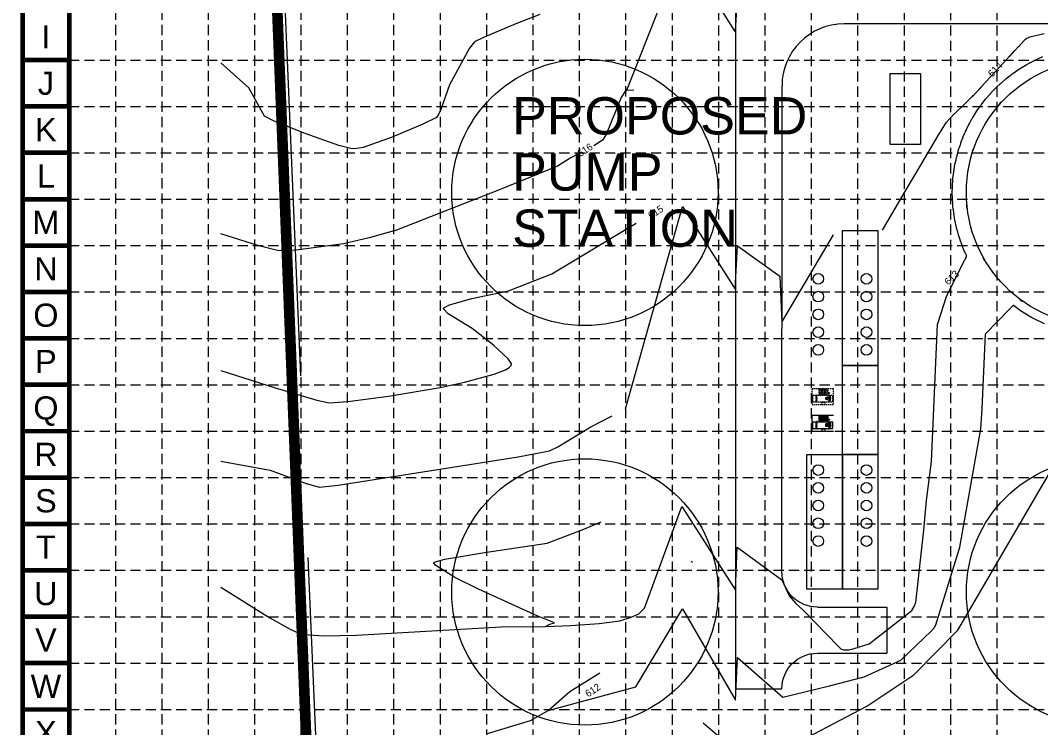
# Model space of a CAD drawing. Header units: feet. Extents: x 2483421 to 2485095, y 6854873 to 6855921.
# Drawn here: x 2483421 to 2483995, y 6855282 to 6855681 of the extents above; entities that cross this region are included whole.
import ezdxf
from ezdxf.enums import TextEntityAlignment as Align

# ---------------------------------------------------------------- set-up
doc = ezdxf.new("R2010")
doc.units = ezdxf.units.FT
doc.header["$MEASUREMENT"] = 0
for name, pattern in [('DGN Style 3', [358.380981, 255.986415, -102.394566]), ('HIDDEN', [0.375, 0.25, -0.125]), ('HIDDEN2', [0.1875, 0.125, -0.0625])]:
    doc.linetypes.add(name, pattern=pattern)
for name, color, linetype in [('BASE', 7, 'Continuous'), ('GRID', 254, 'HIDDEN'), ('LIMITS OF DISTURBANCE', 1, 'HIDDEN')]:
    doc.layers.add(name, color=color, linetype=linetype)
for name, color, linetype, lineweight in [('BASESHEL', 7, 'Continuous', 0), ('C-ROAD-NW', 2, 'Continuous', 0), ('C-STR-NW', 7, 'Continuous', 0), ('CTEXT', 1, 'Continuous', 0), ('CTR', 62, 'Continuous', 0), ('CTRINDEX', 7, 'Continuous', 0), ('Future', 30, 'Continuous', 0), ('Level 31', 7, 'Continuous', 0), ('Level 47', 7, 'Continuous', 0), ('P-Cont-1', 21, 'Continuous', 13)]:
    doc.layers.add(name, color=color, linetype=linetype, lineweight=lineweight)
doc.styles.get("Standard").update_dxf_attribs({"font": 'ARIAL.TTF'})

msp = doc.modelspace()

# ---------------------------------------------------------------- linework, layer by layer
at = {"layer": 'BASE', "const_width": 2.61}
for points in [[(2483421.94, 6854874.54), (2485093.94, 6854874.54), (2485093.94, 6855919.54), (2483421.94, 6855919.54)], [(2483448.01, 6854900.66), (2485067.89, 6854900.61), (2485067.85, 6855893.43), (2483448.34, 6855893.46)]]:
    msp.add_lwpolyline(points, close=True, dxfattribs=at)
for points in [[(2483448.06, 6855658.29), (2483421.94, 6855658.29)], [(2483448.06, 6855632.17), (2483448.06, 6855658.29)], [(2483448.06, 6855632.17), (2483421.94, 6855632.17)], [(2483448.06, 6855606.04), (2483421.94, 6855606.04)], [(2483448.06, 6855579.92), (2483421.94, 6855579.92)], [(2483448.06, 6855553.79), (2483421.94, 6855553.79)], [(2483448.06, 6855527.67), (2483421.94, 6855527.67)], [(2483448.06, 6855501.54), (2483421.94, 6855501.54)], [(2483448.06, 6855475.42), (2483421.94, 6855475.42)], [(2483448.06, 6855449.29), (2483421.94, 6855449.29)], [(2483448.06, 6855423.17), (2483421.94, 6855423.17)], [(2483448.06, 6855397.04), (2483421.94, 6855397.04)], [(2483448.06, 6855370.92), (2483421.94, 6855370.92)], [(2483448.06, 6855344.79), (2483421.94, 6855344.79)], [(2483448.06, 6855318.67), (2483421.94, 6855318.67)], [(2483448.06, 6855292.54), (2483421.94, 6855292.54)]]:
    msp.add_lwpolyline(points, dxfattribs=at)
at = {"layer": 'BASESHEL', "color": 7, "linetype": 'HIDDEN2', "lineweight": 0}
for p, q in [((2483866.57, 6855464.23), (2483866.58, 6855473.23)), ((2483866.58, 6855473.23), (2483878.58, 6855473.22)), ((2483870.35, 6855473.02), (2483870.35, 6855470.22)), ((2483870.35, 6855473.02), (2483870.91, 6855473.02)), ((2483870.91, 6855473.1), (2483871.33, 6855473.1)), ((2483870.91, 6855473.1), (2483870.91, 6855469.6)), ((2483871.33, 6855473.1), (2483871.33, 6855469.6)), ((2483871.33, 6855473.02), (2483871.89, 6855473.01)), ((2483871.89, 6855473.01), (2483871.89, 6855470.21)), ((2483872.06, 6855473.01), (2483872.05, 6855470.21)), ((2483872.06, 6855473.01), (2483872.62, 6855473.01)), ((2483872.62, 6855473.1), (2483873.04, 6855473.1)), ((2483872.62, 6855473.1), (2483872.62, 6855469.6)), ((2483873.04, 6855473.1), (2483873.03, 6855469.6)), ((2483873.04, 6855473.01), (2483873.6, 6855473.01)), ((2483873.6, 6855473.01), (2483873.6, 6855470.21)), ((2483873.76, 6855473.01), (2483873.76, 6855470.21)), ((2483874.33, 6855473.01), (2483873.76, 6855473.01)), ((2483874.74, 6855473.1), (2483874.33, 6855473.1)), ((2483874.33, 6855473.1), (2483874.33, 6855469.6)), ((2483874.74, 6855473.1), (2483874.74, 6855469.6)), ((2483875.31, 6855473.01), (2483874.74, 6855473.01)), ((2483875.31, 6855473.01), (2483875.3, 6855470.21)), ((2483878.57, 6855464.22), (2483878.58, 6855473.22)), ((2483866.91, 6855469.6), (2483868.77, 6855469.6)), ((2483866.91, 6855465.74), (2483866.91, 6855469.6)), ((2483866.91, 6855465.74), (2483868.77, 6855465.74)), ((2483868.77, 6855465.74), (2483868.77, 6855469.6)), ((2483868.77, 6855469.46), (2483869.02, 6855469.46)), ((2483868.77, 6855465.88), (2483869.02, 6855465.88)), ((2483869.02, 6855465.74), (2483869.02, 6855469.6)), ((2483869.02, 6855469.6), (2483876.13, 6855469.6)), ((2483869.02, 6855468.69), (2483869.25, 6855468.68)), ((2483869.02, 6855468.46), (2483869.25, 6855468.48)), ((2483869.02, 6855467.78), (2483869.25, 6855467.77)), ((2483869.02, 6855467.56), (2483869.25, 6855467.57)), ((2483869.02, 6855466.88), (2483869.25, 6855466.86)), ((2483869.02, 6855466.65), (2483869.25, 6855466.66)), ((2483869.02, 6855465.74), (2483876.13, 6855465.74)), ((2483869.32, 6855468.54), (2483869.32, 6855468.61)), ((2483869.32, 6855468.59), (2483869.39, 6855468.59)), ((2483869.32, 6855468.57), (2483869.39, 6855468.57)), ((2483869.32, 6855467.63), (2483869.32, 6855467.71)), ((2483869.32, 6855467.68), (2483869.39, 6855467.68)), ((2483869.32, 6855467.66), (2483869.39, 6855467.66)), ((2483869.32, 6855466.8), (2483869.32, 6855466.73)), ((2483869.32, 6855466.77), (2483869.39, 6855466.77)), ((2483869.32, 6855466.75), (2483869.39, 6855466.75)), ((2483869.39, 6855468.57), (2483869.39, 6855468.59)), ((2483869.39, 6855467.66), (2483869.39, 6855467.68)), ((2483869.39, 6855466.77), (2483869.39, 6855466.75)), ((2483870.35, 6855470.22), (2483870.91, 6855470.22)), ((2483871.33, 6855470.22), (2483871.89, 6855470.21)), ((2483871.86, 6855465.57), (2483873.79, 6855465.57)), ((2483872.01, 6855465.57), (2483872.01, 6855464.35)), ((2483872.05, 6855470.21), (2483872.62, 6855470.21)), ((2483872.3, 6855465.74), (2483872.3, 6855465.57)), ((2483873.03, 6855470.21), (2483873.6, 6855470.21)), ((2483873.35, 6855465.74), (2483873.35, 6855465.57)), ((2483873.64, 6855465.57), (2483873.64, 6855464.35)), ((2483874.33, 6855470.21), (2483873.76, 6855470.21)), ((2483875.61, 6855468.46), (2483874.31, 6855468.46)), ((2483874.31, 6855466.88), (2483874.31, 6855468.46)), ((2483875.61, 6855466.87), (2483874.31, 6855466.88)), ((2483875.3, 6855470.21), (2483874.74, 6855470.21)), ((2483875.61, 6855466.87), (2483875.61, 6855468.46)), ((2483876.13, 6855465.74), (2483876.13, 6855469.6)), ((2483876.38, 6855469.46), (2483876.13, 6855469.46)), ((2483876.13, 6855468.93), (2483876.22, 6855468.93)), ((2483876.13, 6855468.4), (2483876.13, 6855468.93)), ((2483876.13, 6855468.33), (2483876.22, 6855468.33)), ((2483876.13, 6855467.76), (2483876.13, 6855468.29)), ((2483876.13, 6855468.29), (2483876.22, 6855468.29)), ((2483876.13, 6855467.76), (2483876.13, 6855468.29)), ((2483876.13, 6855467.69), (2483876.22, 6855467.69)), ((2483876.13, 6855467.12), (2483876.13, 6855467.65)), ((2483876.13, 6855467.65), (2483876.22, 6855467.65)), ((2483876.13, 6855467.12), (2483876.13, 6855467.65)), ((2483876.13, 6855467.05), (2483876.22, 6855467.05)), ((2483876.13, 6855466.47), (2483876.13, 6855467)), ((2483876.13, 6855467), (2483876.22, 6855467)), ((2483876.13, 6855466.47), (2483876.13, 6855467)), ((2483876.13, 6855466.4), (2483876.22, 6855466.4)), ((2483876.38, 6855465.88), (2483876.13, 6855465.88)), ((2483876.22, 6855468.33), (2483876.22, 6855468.93)), ((2483876.22, 6855468.86), (2483876.38, 6855468.86)), ((2483876.22, 6855468.4), (2483876.38, 6855468.4)), ((2483876.22, 6855467.69), (2483876.22, 6855468.29)), ((2483876.22, 6855468.22), (2483876.38, 6855468.22)), ((2483876.22, 6855467.76), (2483876.38, 6855467.76)), ((2483876.22, 6855467.05), (2483876.22, 6855467.65)), ((2483876.22, 6855467.58), (2483876.38, 6855467.58)), ((2483876.22, 6855467.12), (2483876.38, 6855467.12)), ((2483876.22, 6855466.4), (2483876.22, 6855467)), ((2483876.22, 6855466.93), (2483876.38, 6855466.93)), ((2483876.22, 6855466.47), (2483876.38, 6855466.47)), ((2483876.38, 6855465.74), (2483876.38, 6855469.6)), ((2483876.38, 6855469.6), (2483878.24, 6855469.6)), ((2483876.38, 6855468.75), (2483876.57, 6855468.74)), ((2483876.38, 6855468.52), (2483876.57, 6855468.53)), ((2483876.38, 6855468.1), (2483876.57, 6855468.09)), ((2483876.38, 6855467.87), (2483876.57, 6855467.88)), ((2483876.38, 6855467.46), (2483876.57, 6855467.45)), ((2483876.38, 6855467.23), (2483876.57, 6855467.24)), ((2483876.38, 6855466.82), (2483876.57, 6855466.81)), ((2483876.38, 6855466.59), (2483876.57, 6855466.6)), ((2483876.38, 6855465.74), (2483878.24, 6855465.74)), ((2483876.66, 6855468.71), (2483876.72, 6855468.69)), ((2483876.66, 6855468.55), (2483876.72, 6855468.57)), ((2483876.66, 6855468.07), (2483876.72, 6855468.05)), ((2483876.66, 6855467.91), (2483876.72, 6855467.93)), ((2483876.66, 6855467.43), (2483876.72, 6855467.4)), ((2483876.66, 6855467.26), (2483876.72, 6855467.29)), ((2483876.66, 6855466.79), (2483876.72, 6855466.76)), ((2483876.66, 6855466.62), (2483876.72, 6855466.65)), ((2483877.31, 6855468.67), (2483876.82, 6855468.67)), ((2483876.82, 6855468.6), (2483877.31, 6855468.6)), ((2483877.31, 6855468.02), (2483876.82, 6855468.02)), ((2483876.82, 6855467.95), (2483877.31, 6855467.95)), ((2483876.82, 6855467.38), (2483877.31, 6855467.38)), ((2483877.31, 6855467.31), (2483876.82, 6855467.31)), ((2483876.82, 6855466.74), (2483877.31, 6855466.74)), ((2483877.31, 6855466.67), (2483876.82, 6855466.67)), ((2483878.24, 6855465.74), (2483878.24, 6855469.6)), ((2483866.57, 6855464.23), (2483878.57, 6855464.22)), ((2483872.01, 6855464.35), (2483873.64, 6855464.35))]:
    msp.add_line(p, q, dxfattribs=at)
at = {"layer": 'BASESHEL', "color": 7, "lineweight": 0, "ltscale": 0.328084}
for p, q in [((2483866.57, 6855458.23), (2483878.57, 6855458.22)), ((2483866.57, 6855449.23), (2483866.57, 6855458.23)), ((2483866.9, 6855454.6), (2483868.76, 6855454.6)), ((2483866.9, 6855450.74), (2483866.9, 6855454.6)), ((2483868.76, 6855450.74), (2483868.76, 6855454.6)), ((2483868.76, 6855454.46), (2483869.01, 6855454.46)), ((2483869.01, 6855450.74), (2483869.01, 6855454.6)), ((2483869.01, 6855454.6), (2483876.13, 6855454.6)), ((2483869.01, 6855453.69), (2483869.25, 6855453.68)), ((2483870.34, 6855458.02), (2483870.34, 6855455.22)), ((2483870.34, 6855458.02), (2483870.9, 6855458.02)), ((2483870.34, 6855455.22), (2483870.9, 6855455.22)), ((2483870.9, 6855458.1), (2483871.32, 6855458.1)), ((2483870.9, 6855458.1), (2483870.9, 6855454.6)), ((2483871.32, 6855458.1), (2483871.32, 6855454.6)), ((2483871.32, 6855458.02), (2483871.88, 6855458.01)), ((2483871.32, 6855455.22), (2483871.88, 6855455.21)), ((2483871.88, 6855458.01), (2483871.88, 6855455.21)), ((2483872.05, 6855458.01), (2483872.05, 6855455.21)), ((2483872.05, 6855458.01), (2483872.61, 6855458.01)), ((2483872.05, 6855455.21), (2483872.61, 6855455.21)), ((2483872.61, 6855458.1), (2483873.03, 6855458.1)), ((2483872.61, 6855458.1), (2483872.61, 6855454.6)), ((2483873.03, 6855458.1), (2483873.03, 6855454.6)), ((2483873.03, 6855458.01), (2483873.59, 6855458.01)), ((2483873.03, 6855455.21), (2483873.59, 6855455.21)), ((2483873.59, 6855458.01), (2483873.59, 6855455.21)), ((2483873.76, 6855458.01), (2483873.76, 6855455.21)), ((2483874.32, 6855458.01), (2483873.76, 6855458.01)), ((2483874.32, 6855455.21), (2483873.76, 6855455.21)), ((2483874.74, 6855458.1), (2483874.32, 6855458.1)), ((2483874.32, 6855458.1), (2483874.32, 6855454.6)), ((2483874.74, 6855458.1), (2483874.74, 6855454.6)), ((2483875.3, 6855458.01), (2483874.74, 6855458.01)), ((2483875.3, 6855455.21), (2483874.74, 6855455.21)), ((2483875.3, 6855458.01), (2483875.3, 6855455.21)), ((2483876.13, 6855450.74), (2483876.13, 6855454.6)), ((2483876.38, 6855454.46), (2483876.13, 6855454.46)), ((2483876.13, 6855453.93), (2483876.21, 6855453.93)), ((2483876.13, 6855453.4), (2483876.13, 6855453.93)), ((2483876.21, 6855453.33), (2483876.21, 6855453.93)), ((2483876.21, 6855453.86), (2483876.38, 6855453.86)), ((2483876.38, 6855450.74), (2483876.38, 6855454.6)), ((2483876.38, 6855454.6), (2483878.24, 6855454.6)), ((2483876.38, 6855453.75), (2483876.57, 6855453.74)), ((2483876.66, 6855453.71), (2483876.72, 6855453.69)), ((2483877.31, 6855453.67), (2483876.82, 6855453.67)), ((2483878.24, 6855450.74), (2483878.24, 6855454.6)), ((2483866.58, 6855449.23), (2483878.57, 6855449.22)), ((2483866.9, 6855450.74), (2483868.76, 6855450.74)), ((2483868.76, 6855450.88), (2483869.01, 6855450.88)), ((2483869.01, 6855453.46), (2483869.25, 6855453.48)), ((2483869.01, 6855452.78), (2483869.25, 6855452.77)), ((2483869.01, 6855452.56), (2483869.25, 6855452.57)), ((2483869.01, 6855451.88), (2483869.25, 6855451.86)), ((2483869.01, 6855451.65), (2483869.25, 6855451.66)), ((2483869.01, 6855450.74), (2483876.13, 6855450.74)), ((2483869.31, 6855453.54), (2483869.31, 6855453.61)), ((2483869.31, 6855453.59), (2483869.39, 6855453.59)), ((2483869.31, 6855453.57), (2483869.39, 6855453.57)), ((2483869.31, 6855452.63), (2483869.31, 6855452.71)), ((2483869.31, 6855452.68), (2483869.39, 6855452.68)), ((2483869.31, 6855452.66), (2483869.39, 6855452.66)), ((2483869.31, 6855451.8), (2483869.31, 6855451.73)), ((2483869.31, 6855451.77), (2483869.39, 6855451.77)), ((2483869.31, 6855451.75), (2483869.39, 6855451.75)), ((2483869.39, 6855453.57), (2483869.39, 6855453.59)), ((2483869.39, 6855452.66), (2483869.39, 6855452.68)), ((2483869.39, 6855451.77), (2483869.39, 6855451.75)), ((2483871.85, 6855450.57), (2483873.78, 6855450.57)), ((2483872.01, 6855450.57), (2483872.01, 6855449.35)), ((2483872.01, 6855449.35), (2483873.63, 6855449.35)), ((2483872.29, 6855450.74), (2483872.29, 6855450.57)), ((2483873.34, 6855450.74), (2483873.34, 6855450.57)), ((2483873.63, 6855450.57), (2483873.63, 6855449.35)), ((2483875.61, 6855453.46), (2483874.31, 6855453.46)), ((2483874.31, 6855451.88), (2483874.31, 6855453.46)), ((2483875.61, 6855451.87), (2483874.31, 6855451.88)), ((2483875.61, 6855451.87), (2483875.61, 6855453.46)), ((2483876.13, 6855453.33), (2483876.21, 6855453.33)), ((2483876.13, 6855452.76), (2483876.13, 6855453.29)), ((2483876.13, 6855453.29), (2483876.21, 6855453.29)), ((2483876.13, 6855452.76), (2483876.13, 6855453.29)), ((2483876.13, 6855452.69), (2483876.21, 6855452.69)), ((2483876.13, 6855452.12), (2483876.13, 6855452.65)), ((2483876.13, 6855452.65), (2483876.21, 6855452.65)), ((2483876.13, 6855452.12), (2483876.13, 6855452.65)), ((2483876.13, 6855452.05), (2483876.21, 6855452.05)), ((2483876.13, 6855451.47), (2483876.13, 6855452)), ((2483876.13, 6855452), (2483876.21, 6855452)), ((2483876.13, 6855451.47), (2483876.13, 6855452)), ((2483876.13, 6855451.4), (2483876.21, 6855451.4)), ((2483876.38, 6855450.88), (2483876.13, 6855450.88)), ((2483876.21, 6855453.4), (2483876.38, 6855453.4)), ((2483876.21, 6855452.69), (2483876.21, 6855453.29)), ((2483876.21, 6855453.22), (2483876.38, 6855453.22)), ((2483876.21, 6855452.76), (2483876.38, 6855452.76)), ((2483876.21, 6855452.05), (2483876.21, 6855452.65)), ((2483876.21, 6855452.58), (2483876.38, 6855452.58)), ((2483876.21, 6855452.12), (2483876.38, 6855452.12)), ((2483876.21, 6855451.4), (2483876.21, 6855452)), ((2483876.21, 6855451.93), (2483876.38, 6855451.93)), ((2483876.21, 6855451.47), (2483876.38, 6855451.47)), ((2483876.38, 6855453.52), (2483876.57, 6855453.53)), ((2483876.38, 6855453.1), (2483876.57, 6855453.09)), ((2483876.38, 6855452.87), (2483876.57, 6855452.88)), ((2483876.38, 6855452.46), (2483876.57, 6855452.45)), ((2483876.38, 6855452.23), (2483876.57, 6855452.24)), ((2483876.38, 6855451.82), (2483876.57, 6855451.81)), ((2483876.38, 6855451.59), (2483876.57, 6855451.6)), ((2483876.38, 6855450.74), (2483878.24, 6855450.74)), ((2483876.66, 6855453.55), (2483876.72, 6855453.57)), ((2483876.66, 6855453.07), (2483876.72, 6855453.05)), ((2483876.66, 6855452.91), (2483876.72, 6855452.93)), ((2483876.66, 6855452.43), (2483876.72, 6855452.4)), ((2483876.66, 6855452.26), (2483876.72, 6855452.29)), ((2483876.66, 6855451.79), (2483876.72, 6855451.76)), ((2483876.66, 6855451.62), (2483876.72, 6855451.65)), ((2483876.82, 6855453.6), (2483877.31, 6855453.6)), ((2483877.31, 6855453.02), (2483876.82, 6855453.02)), ((2483876.82, 6855452.95), (2483877.31, 6855452.95)), ((2483876.82, 6855452.38), (2483877.31, 6855452.38)), ((2483877.31, 6855452.31), (2483876.82, 6855452.31)), ((2483876.82, 6855451.74), (2483877.31, 6855451.74)), ((2483877.31, 6855451.67), (2483876.82, 6855451.67))]:
    msp.add_line(p, q, dxfattribs=at)
at = {"layer": 'BASESHEL', "color": 7, "lineweight": 0, "ltscale": 0.328084, "flags": 128}
for points in [[(2483910.58, 6855650.75), (2483927.58, 6855650.75), (2483927.58, 6855610.75), (2483910.58, 6855610.75)], [(2483869.25, 6855454.6), (2483869.39, 6855454.6), (2483869.39, 6855454.95), (2483869.25, 6855454.95)], [(2483875.89, 6855454.6), (2483875.75, 6855454.6), (2483875.75, 6855454.95), (2483875.89, 6855454.95)], [(2483869.25, 6855450.74), (2483869.39, 6855450.74), (2483869.39, 6855450.39), (2483869.25, 6855450.39)], [(2483875.89, 6855450.74), (2483875.75, 6855450.74), (2483875.75, 6855450.38), (2483875.89, 6855450.38)]]:
    msp.add_lwpolyline(points, close=True, dxfattribs=at)
at = {"layer": 'BASESHEL', "color": 7, "linetype": 'HIDDEN2', "lineweight": 0, "flags": 128}
for points in [[(2483869.26, 6855469.6), (2483869.4, 6855469.6), (2483869.4, 6855469.95), (2483869.26, 6855469.95)], [(2483869.26, 6855465.74), (2483869.4, 6855465.74), (2483869.4, 6855465.39), (2483869.26, 6855465.39)], [(2483875.89, 6855469.6), (2483875.75, 6855469.6), (2483875.75, 6855469.95), (2483875.89, 6855469.95)], [(2483875.89, 6855465.74), (2483875.75, 6855465.74), (2483875.75, 6855465.38), (2483875.89, 6855465.38)]]:
    msp.add_lwpolyline(points, close=True, dxfattribs=at)
at = {"layer": 'BASESHEL', "color": 7, "linetype": 'HIDDEN2', "lineweight": 0}
for centre, radius in [((2483876.14, 6855470.76), 0.225), ((2483874.96, 6855467.67), 0.561), ((2483874.96, 6855467.67), 0.459)]:
    msp.add_circle(centre, radius, dxfattribs=at)
at = {"layer": 'BASESHEL', "color": 7, "lineweight": 0, "ltscale": 0.328084}
for centre, radius in [((2483876.13, 6855455.76), 0.225), ((2483874.96, 6855452.67), 0.561), ((2483874.96, 6855452.67), 0.459)]:
    msp.add_circle(centre, radius, dxfattribs=at)
at = {"layer": 'BASESHEL', "color": 7, "linetype": 'HIDDEN2', "lineweight": 0}
for centre, radius, start, end in [((2483869.25, 6855468.61), 0.0667, 359.97847, 86.97847), ((2483869.25, 6855468.54), 0.0667, 272.97847, 359.97847), ((2483869.25, 6855467.71), 0.0667, 359.97847, 86.97847), ((2483869.25, 6855467.63), 0.0667, 272.97847, 359.97847), ((2483869.25, 6855466.8), 0.0667, 359.97847, 86.97847), ((2483869.25, 6855466.73), 0.0667, 272.97847, 359.97847), ((2483876.56, 6855468.49), 0.25, 65.93819, 86.97847), ((2483876.56, 6855468.78), 0.25, 272.97847, 294.01875), ((2483876.56, 6855467.84), 0.25, 65.93819, 86.97847), ((2483876.56, 6855468.13), 0.25, 272.97847, 294.01875), ((2483876.56, 6855467.2), 0.25, 65.93819, 86.97847), ((2483876.56, 6855467.49), 0.25, 272.97847, 294.01875), ((2483876.56, 6855466.56), 0.25, 65.93819, 86.97847), ((2483876.56, 6855466.85), 0.25, 272.97847, 294.01875), ((2483876.82, 6855468.92), 0.25, 245.93819, 269.97847), ((2483876.82, 6855468.35), 0.25, 89.97847, 114.01875), ((2483876.82, 6855468.27), 0.25, 245.93819, 269.97847), ((2483876.82, 6855467.7), 0.25, 89.97847, 114.01875), ((2483876.82, 6855467.63), 0.25, 245.93819, 269.97847), ((2483876.82, 6855467.06), 0.25, 89.97847, 114.01875), ((2483876.82, 6855466.99), 0.25, 245.93819, 269.97847), ((2483876.82, 6855466.42), 0.25, 89.97847, 114.01875), ((2483877.31, 6855468.63), 0.0351, 269.97847, 89.97847), ((2483877.31, 6855467.99), 0.0351, 269.97847, 89.97847), ((2483877.31, 6855467.35), 0.0351, 269.97847, 89.97847), ((2483877.31, 6855466.7), 0.0351, 269.97847, 89.97847)]:
    msp.add_arc(centre, radius, start, end, dxfattribs=at)
at = {"layer": 'BASESHEL', "color": 7, "lineweight": 0, "ltscale": 0.328084}
for centre, radius, start, end in [((2483869.25, 6855453.61), 0.0667, 359.97847, 86.97847), ((2483876.56, 6855453.49), 0.25, 65.93819, 86.97847), ((2483876.82, 6855453.92), 0.25, 245.93819, 269.97847), ((2483877.31, 6855453.63), 0.0351, 269.97847, 89.97847), ((2483869.25, 6855453.54), 0.0667, 272.97847, 359.97847), ((2483869.24, 6855452.71), 0.0667, 359.97847, 86.97847), ((2483869.24, 6855452.63), 0.0667, 272.97847, 359.97847), ((2483869.24, 6855451.8), 0.0667, 359.97847, 86.97847), ((2483869.24, 6855451.73), 0.0667, 272.97847, 359.97847), ((2483876.56, 6855453.78), 0.25, 272.97847, 294.01875), ((2483876.56, 6855452.84), 0.25, 65.93819, 86.97847), ((2483876.56, 6855453.13), 0.25, 272.97847, 294.01875), ((2483876.56, 6855452.2), 0.25, 65.93819, 86.97847), ((2483876.56, 6855452.49), 0.25, 272.97847, 294.01875), ((2483876.56, 6855451.56), 0.25, 65.93819, 86.97847), ((2483876.56, 6855451.85), 0.25, 272.97847, 294.01875), ((2483876.82, 6855453.35), 0.25, 89.97847, 114.01875), ((2483876.82, 6855453.27), 0.25, 245.93819, 269.97847), ((2483876.82, 6855452.7), 0.25, 89.97847, 114.01875), ((2483876.82, 6855452.63), 0.25, 245.93819, 269.97847), ((2483876.82, 6855452.06), 0.25, 89.97847, 114.01875), ((2483876.82, 6855451.99), 0.25, 245.93819, 269.97847), ((2483876.82, 6855451.42), 0.25, 89.97847, 114.01875), ((2483877.31, 6855452.99), 0.0351, 269.97847, 89.97847), ((2483877.31, 6855452.35), 0.0351, 269.97847, 89.97847), ((2483877.31, 6855451.7), 0.0351, 269.97847, 89.97847)]:
    msp.add_arc(centre, radius, start, end, dxfattribs=at)
at = {"layer": 'C-ROAD-NW', "color": 7, "lineweight": 0, "ltscale": 0.328084}
for p, q in [((2483823.51, 6855304.22), (2483823.6, 6855754.09)), ((2484121.93, 6855678.84), (2483884.56, 6855678.69)), ((2483849.53, 6855370.22), (2483849.58, 6855643.69)), ((2483869.53, 6855350.22), (2483908.57, 6855350.22)), ((2483908.57, 6855350.22), (2483908.57, 6855324.22)), ((2483869.51, 6855324.22), (2483908.57, 6855324.22)), ((2483823.51, 6855304.22), (2483849.51, 6855304.22)), ((2483849.51, 6855304.21), (2483849.51, 6855304.22))]:
    msp.add_line(p, q, dxfattribs=at)
msp.add_arc((2483884.58, 6855643.69), 35, 90.03645, 179.98818, dxfattribs=at)
at = {"layer": 'C-ROAD-NW', "color": 7, "lineweight": 0, "ltscale": 0.328084, "extrusion": (0, 0, -1)}
for centre, start, end in [((-2483869.53, 6855370.22), 270, 0.01182), ((-2483869.51, 6855304.22), 0, 90)]:
    msp.add_arc(centre, 20, start, end, dxfattribs=at)
at = {"layer": 'C-STR-NW', "color": 7, "lineweight": 0, "ltscale": 0.328084, "flags": 128}
for points in [[(2483883.57, 6855486.22), (2483883.57, 6855562.22), (2483903.57, 6855562.22), (2483903.57, 6855486.22)], [(2483883.57, 6855486.22), (2483903.57, 6855486.22), (2483903.57, 6855436.22), (2483883.57, 6855436.22)], [(2483883.57, 6855360.22), (2483883.57, 6855436.22), (2483903.57, 6855436.22), (2483903.57, 6855360.22)]]:
    msp.add_lwpolyline(points, close=True, dxfattribs=at)
at = {"layer": 'C-STR-NW', "color": 7, "lineweight": 0, "ltscale": 0.328084}
for centre, radius in [((2484028.4, 6855583.72), 75), ((2483897.15, 6855535.05), 3), ((2483897.15, 6855525.05), 3), ((2483897.15, 6855515.05), 3), ((2483897.15, 6855505.05), 3), ((2483897.15, 6855495.05), 3), ((2483897.15, 6855427.39), 3), ((2483897.15, 6855417.39), 3), ((2483897.15, 6855407.39), 3), ((2483897.15, 6855397.39), 3), ((2483897.15, 6855387.39), 3)]:
    msp.add_circle(centre, radius, dxfattribs=at)
at = {"layer": 'C-STR-NW', "color": 7, "lineweight": 0, "ltscale": 0.328084, "extrusion": (0, 0, -1)}
for points in [[(-2483971.52, 6855633.59), (-2483972, 6855633.16), (-2483972.86, 6855635.07), (-2483973.34, 6855634.64)], [(-2483963.4, 6855545.04), (-2483963.95, 6855545.36), (-2483962.4, 6855546.77), (-2483962.95, 6855547.09)], [(-2483984.75, 6855521.94), (-2483985.13, 6855522.46), (-2483983.13, 6855523.12), (-2483983.51, 6855523.64)]]:
    msp.add_solid(points, dxfattribs=at)
at = {"layer": 'C-STR-NW', "color": 7, "lineweight": 0, "ltscale": 0.328084}
for points in [[(2483956.16, 6855606.14), (2483956.77, 6855605.94), (2483956.77, 6855608.04), (2483957.38, 6855607.84)], [(2483953.28, 6855574.82), (2483953.92, 6855574.89), (2483953.07, 6855576.81), (2483953.71, 6855576.87)]]:
    msp.add_solid(points, dxfattribs=at)
at = {"layer": 'CTR', "color": 35, "lineweight": 0, "ltscale": 0.328084}
for p, q in [((2483713.15, 6855683.95), (2483699.59, 6855678.62)), ((2483699.59, 6855678.62), (2483681.38, 6855671.05)), ((2483676.45, 6855668.48), (2483673.58, 6855664.88)), ((2483681.38, 6855671.05), (2483676.45, 6855668.48)), ((2483673.58, 6855664.88), (2483662.36, 6855644.27)), ((2483549.22, 6855642.71), (2483533.51, 6855656.68)), ((2483662.36, 6855644.27), (2483657.42, 6855630.49)), ((2483558.18, 6855626.72), (2483549.22, 6855642.71)), ((2483761, 6855640.47), (2483758.96, 6855637.25)), ((2483761.9, 6855641.15), (2483761, 6855640.47)), ((2483766.11, 6855641.37), (2483761.9, 6855641.15)), ((2483758.96, 6855637.25), (2483750.58, 6855616.38)), ((2483563.52, 6855623.92), (2483558.18, 6855626.72)), ((2483656.08, 6855627.56), (2483654.91, 6855625.99)), ((2483657.42, 6855630.49), (2483656.08, 6855627.56)), ((2483580.95, 6855616.85), (2483563.52, 6855623.92)), ((2483647.3, 6855622.08), (2483630.01, 6855614.8)), ((2483654.91, 6855625.99), (2483647.3, 6855622.08)), ((2483599.98, 6855610.21), (2483580.95, 6855616.85)), ((2483630.01, 6855614.8), (2483613.64, 6855609.11)), ((2483750.58, 6855616.38), (2483748.53, 6855613.12)), ((2483606.76, 6855608.45), (2483599.98, 6855610.21)), ((2483613.64, 6855609.11), (2483608.89, 6855608.2)), ((2483748.53, 6855613.12), (2483743.57, 6855610.06)), ((2483608.89, 6855608.2), (2483606.76, 6855608.45)), ((2483730.58, 6855603.14), (2483723.09, 6855598.55)), ((2483734.16, 6855605.03), (2483730.58, 6855603.14)), ((2483723.09, 6855598.55), (2483690.76, 6855585.39)), ((2483690.76, 6855585.39), (2483632.52, 6855562.41)), ((2483554.83, 6855553.72), (2483533.51, 6855560.45)), ((2483616.98, 6855558.08), (2483602.62, 6855554.72)), ((2483632.52, 6855562.41), (2483616.98, 6855558.08)), ((2483566.19, 6855550.76), (2483554.83, 6855553.72)), ((2483602.62, 6855554.72), (2483575.98, 6855551.17)), ((2483575.98, 6855551.17), (2483566.19, 6855550.76)), ((2483741.92, 6855451.65), (2483753.97, 6855457.97)), ((2483723.31, 6855440.38), (2483741.92, 6855451.65)), ((2483700.9, 6855434.82), (2483718.7, 6855438.15)), ((2483718.7, 6855438.15), (2483723.31, 6855440.38)), ((2483533.51, 6855432.37), (2483561.25, 6855427.25)), ((2483599.51, 6855418.89), (2483700.9, 6855434.82)), ((2483561.25, 6855427.25), (2483581.49, 6855419.87)), ((2483581.49, 6855419.87), (2483589.04, 6855417.83)), ((2483589.04, 6855417.83), (2483599.51, 6855418.89)), ((2483737.96, 6855394.07), (2483747.7, 6855398.24)), ((2483717.35, 6855386.22), (2483737.96, 6855394.07)), ((2483682.05, 6855381.01), (2483717.35, 6855386.22)), ((2483659.72, 6855377.26), (2483682.05, 6855381.01)), ((2483653.38, 6855375.08), (2483653.62, 6855375.49)), ((2483654.64, 6855373.6), (2483653.38, 6855375.08)), ((2483653.62, 6855375.49), (2483659.72, 6855377.26)), ((2483665.4, 6855366.9), (2483654.64, 6855373.6)), ((2483799.19, 6855375.38), (2483798.42, 6855376.05)), ((2483678.69, 6855360.24), (2483665.4, 6855366.9)), ((2483533.51, 6855361.42), (2483561.07, 6855344.23)), ((2483712.02, 6855345.07), (2483678.69, 6855360.24)), ((2483721.36, 6855341.34), (2483712.02, 6855345.07)), ((2483561.07, 6855344.23), (2483572.62, 6855337.85)), ((2483609.95, 6855334.34), (2483691.32, 6855339.02)), ((2483691.32, 6855339.02), (2483716.29, 6855339.25)), ((2483716.29, 6855339.25), (2483718.76, 6855340.6)), ((2483718.76, 6855340.6), (2483721.36, 6855341.34)), ((2483572.62, 6855337.85), (2483577.01, 6855335.81)), ((2483577.01, 6855335.81), (2483580.18, 6855334.76)), ((2483580.18, 6855334.76), (2483591.59, 6855334.02)), ((2483591.59, 6855334.02), (2483609.95, 6855334.34)), ((2483730.1, 6855302.67), (2483746.9, 6855313.18)), ((2483717.88, 6855291.91), (2483730.1, 6855302.67)), ((2483707.96, 6855286.41), (2483717.88, 6855291.91)), ((2483683.7, 6855279.06), (2483707.96, 6855286.41))]:
    msp.add_line(p, q, dxfattribs=at)
at = {"layer": 'CTRINDEX', "color": 35, "lineweight": 0, "ltscale": 0.328084}
for p, q in [((2483720.01, 6855537.93), (2483767.37, 6855566.33)), ((2483695.52, 6855528.27), (2483720.01, 6855537.93)), ((2483662.23, 6855520.46), (2483674.92, 6855523.91)), ((2483674.92, 6855523.91), (2483695.52, 6855528.27)), ((2483658.98, 6855518.16), (2483659.09, 6855518.73)), ((2483661.64, 6855515.44), (2483658.98, 6855518.16)), ((2483659.09, 6855518.73), (2483662.23, 6855520.46)), ((2483675.07, 6855507.07), (2483661.64, 6855515.44)), ((2483687.11, 6855497.69), (2483675.07, 6855507.07)), ((2483695.43, 6855490.03), (2483687.11, 6855497.69)), ((2483697.2, 6855487.19), (2483695.43, 6855490.03)), ((2483533.51, 6855483.45), (2483563.47, 6855473.95)), ((2483687.42, 6855481.44), (2483693.78, 6855483.89)), ((2483693.78, 6855483.89), (2483695.9, 6855485.09)), ((2483695.9, 6855485.09), (2483697.11, 6855486.24)), ((2483697.11, 6855486.24), (2483697.2, 6855487.19)), ((2483656.98, 6855473.89), (2483670.67, 6855476.89)), ((2483670.67, 6855476.89), (2483687.42, 6855481.44)), ((2483563.47, 6855473.95), (2483587.53, 6855466.79)), ((2483627.92, 6855468.99), (2483656.98, 6855473.89)), ((2483587.53, 6855466.79), (2483594.46, 6855465.33)), ((2483594.46, 6855465.33), (2483604.99, 6855465.93)), ((2483604.99, 6855465.93), (2483627.92, 6855468.99))]:
    msp.add_line(p, q, dxfattribs=at)
at = {"layer": 'Future', "color": 7, "lineweight": 0, "ltscale": 0.328084, "flags": 128}
msp.add_lwpolyline([(2483863.57, 6855360.22), (2483863.57, 6855436.22), (2483883.57, 6855436.22), (2483883.57, 6855360.22)], close=True, dxfattribs=at)
at = {"layer": 'Future', "color": 7, "lineweight": 0, "ltscale": 0.328084}
for centre, radius in [((2483738.57, 6855583.72), 75), ((2483869.99, 6855535.05), 3), ((2483869.99, 6855525.05), 3), ((2483869.99, 6855515.05), 3), ((2483869.99, 6855505.05), 3), ((2483869.99, 6855495.05), 3), ((2483738.57, 6855358.72), 75), ((2484028.4, 6855358.72), 75), ((2483869.99, 6855427.39), 3), ((2483869.99, 6855417.39), 3), ((2483869.99, 6855407.39), 3), ((2483869.99, 6855397.39), 3), ((2483869.99, 6855387.39), 3)]:
    msp.add_circle(centre, radius, dxfattribs=at)
at = {"layer": 'GRID', "color": 252, "linetype": 'HIDDEN', "lineweight": 0, "ltscale": 23}
for p, q in [((2483474.1, 6855893.66), (2483474.1, 6854978.93)), ((2483500.23, 6855893.66), (2483500.23, 6854978.93)), ((2483526.35, 6855893.66), (2483526.35, 6854978.93)), ((2483552.48, 6855893.66), (2483552.48, 6854978.93)), ((2483578.6, 6855893.66), (2483578.6, 6854978.93)), ((2483604.73, 6855893.66), (2483604.73, 6854978.93)), ((2483630.85, 6855893.66), (2483630.85, 6854978.93)), ((2483656.98, 6855893.66), (2483656.98, 6854978.93)), ((2483683.1, 6855893.66), (2483683.1, 6854978.93)), ((2483709.23, 6855893.66), (2483709.23, 6854978.93)), ((2483735.35, 6855893.66), (2483735.35, 6854978.93)), ((2483761.48, 6855893.66), (2483761.48, 6854978.93)), ((2483787.69, 6855893.42), (2483787.69, 6854978.93)), ((2483813.81, 6855893.42), (2483813.81, 6854978.93)), ((2483839.94, 6855893.42), (2483839.94, 6854978.93)), ((2483866.06, 6855893.42), (2483866.06, 6854978.93)), ((2483892.19, 6855893.42), (2483892.19, 6854978.93)), ((2483918.31, 6855893.42), (2483918.31, 6854978.93)), ((2483944.44, 6855893.42), (2483944.44, 6854978.93)), ((2483970.56, 6855893.42), (2483970.56, 6854978.93)), ((2483448.06, 6855658.29), (2485067.81, 6855658.29)), ((2483448.06, 6855632.17), (2485067.81, 6855632.17)), ((2483448.06, 6855606.04), (2485067.81, 6855606.04)), ((2483448.06, 6855579.92), (2485067.81, 6855579.92)), ((2483448.06, 6855553.79), (2485067.81, 6855553.79)), ((2483448.06, 6855527.67), (2485067.81, 6855527.67)), ((2483448.06, 6855501.54), (2485067.81, 6855501.54)), ((2483448.06, 6855475.42), (2485067.81, 6855475.42)), ((2483448.06, 6855449.29), (2485067.81, 6855449.29)), ((2483448.06, 6855423.17), (2485067.81, 6855423.17)), ((2483448.06, 6855397.04), (2485067.81, 6855397.04)), ((2483448.06, 6855370.92), (2485067.81, 6855370.92)), ((2483448.06, 6855344.79), (2485067.81, 6855344.79)), ((2483448.06, 6855318.67), (2485067.81, 6855318.67)), ((2483448.06, 6855292.54), (2485067.81, 6855292.54))]:
    msp.add_line(p, q, dxfattribs=at)
at = {"layer": 'Level 31', "color": 7, "linetype": 'DGN Style 3', "lineweight": 0}
msp.add_line((2483567.66, 6855736.23), (2483587.82, 6855252.52), dxfattribs=at)
msp.add_line((2483567.66, 6855736.23), (2483587.82, 6855252.52), dxfattribs=at)
at = {"layer": 'LIMITS OF DISTURBANCE', "linetype": 'HIDDEN', "lineweight": 30, "ltscale": 100, "const_width": 6}
msp.add_lwpolyline([(2483553.88, 6855775.4), (2483582.72, 6855781.62), (2483622.36, 6855787.95), (2483674.73, 6855791.33), (2485022.16, 6855801.15), (2485021.8, 6855792.54), (2485014.26, 6855792.18, 0.367276), (2484981.25, 6855761.33), (2484981.64, 6855135.45), (2484941.69, 6855105.14), (2484400.49, 6855105.56), (2484402.75, 6855034.59), (2484369.16, 6855034.35), (2484323.13, 6855106.73), (2484136.59, 6855104.23), (2484070.04, 6855130.64), (2483603.14, 6855126.82), (2483582.42, 6855255.3), (2483563.42, 6855733.98), (2483555.35, 6855765.7)], format="xyb", close=True, dxfattribs=at)
at = {"layer": 'P-Cont-1', "color": 33, "flags": 128}
for points in [[(2483839.49, 6855690.2), (2483824.64, 6855700.56), (2483823.14, 6855674.31), (2483793.55, 6855721.29), (2483761.9, 6855641.15)], [(2483906.24, 6855562.54), (2483919.17, 6855584.72), (2483927.97, 6855599.38), (2483937.35, 6855615.41), (2483942.24, 6855623.23), (2483946.78, 6855628.09), (2483946.87, 6855628.18), (2483946.89, 6855628.2), (2483946.91, 6855628.22), (2483946.93, 6855628.24), (2483946.95, 6855628.26), (2483947.05, 6855628.35), (2483947.07, 6855628.37), (2483947.09, 6855628.39), (2483947.11, 6855628.41), (2483947.13, 6855628.43), (2483952.46, 6855633.57), (2483952.5, 6855633.6), (2483952.53, 6855633.63), (2483952.56, 6855633.66), (2483952.59, 6855633.69), (2483952.7, 6855633.79), (2483952.72, 6855633.81), (2483952.74, 6855633.83), (2483952.76, 6855633.86), (2483952.78, 6855633.88), (2483952.88, 6855633.97), (2483952.9, 6855633.99), (2483952.92, 6855634.01), (2483952.94, 6855634.03), (2483952.96, 6855634.05), (2483954.45, 6855635.5), (2483954.46, 6855635.51), (2483954.47, 6855635.52), (2483954.48, 6855635.52), (2483954.48, 6855635.53), (2483954.51, 6855635.56), (2483954.52, 6855635.57), (2483954.53, 6855635.57), (2483954.53, 6855635.58), (2483954.54, 6855635.58), (2483954.56, 6855635.61), (2483954.57, 6855635.62), (2483954.58, 6855635.62), (2483954.58, 6855635.63), (2483954.59, 6855635.63), (2483956.69, 6855637.68), (2483956.7, 6855637.69), (2483956.71, 6855637.7), (2483956.72, 6855637.71), (2483956.73, 6855637.72), (2483956.77, 6855637.76), (2483956.78, 6855637.77), (2483956.78, 6855637.77), (2483956.79, 6855637.78), (2483956.8, 6855637.79), (2483956.83, 6855637.82), (2483956.83, 6855637.82), (2483956.84, 6855637.83), (2483956.85, 6855637.83), (2483956.85, 6855637.84), (2483957.25, 6855638.23), (2483957.33, 6855638.31), (2483957.42, 6855638.39), (2483957.5, 6855638.47), (2483957.58, 6855638.55), (2483957.93, 6855638.88), (2483957.95, 6855638.91), (2483957.97, 6855638.93), (2483957.99, 6855638.95), (2483958.01, 6855638.98), (2483958.08, 6855639.05), (2483958.1, 6855639.07), (2483958.11, 6855639.08), (2483958.13, 6855639.1), (2483958.14, 6855639.12), (2483958.2, 6855639.18), (2483958.21, 6855639.19), (2483958.22, 6855639.2), (2483958.23, 6855639.22), (2483958.25, 6855639.23), (2483958.81, 6855639.84), (2483958.82, 6855639.85), (2483958.83, 6855639.86), (2483958.84, 6855639.87), (2483958.85, 6855639.88), (2483958.88, 6855639.92), (2483958.89, 6855639.92), (2483958.89, 6855639.93), (2483958.9, 6855639.94), (2483958.91, 6855639.94), (2483958.93, 6855639.97), (2483958.93, 6855639.97), (2483958.94, 6855639.98), (2483958.94, 6855639.99), (2483958.95, 6855639.99), (2483960.54, 6855641.72), (2483960.55, 6855641.73), (2483960.56, 6855641.74), (2483960.57, 6855641.75), (2483960.57, 6855641.76), (2483960.6, 6855641.79), (2483960.61, 6855641.79), (2483960.62, 6855641.8), (2483960.62, 6855641.81), (2483960.63, 6855641.81), (2483960.64, 6855641.83), (2483960.65, 6855641.84), (2483960.65, 6855641.84), (2483960.66, 6855641.84), (2483960.66, 6855641.85), (2483960.92, 6855642.13), (2483960.93, 6855642.14), (2483960.94, 6855642.16), (2483960.96, 6855642.17), (2483960.97, 6855642.18), (2483961.01, 6855642.23), (2483961.02, 6855642.24), (2483961.03, 6855642.25), (2483961.04, 6855642.26), (2483961.04, 6855642.26), (2483961.07, 6855642.29), (2483961.07, 6855642.3), (2483961.08, 6855642.3), (2483961.08, 6855642.31), (2483961.09, 6855642.31), (2483961.82, 6855643.1), (2483961.82, 6855643.11), (2483961.83, 6855643.12), (2483961.84, 6855643.12), (2483961.84, 6855643.13), (2483961.87, 6855643.16), (2483961.87, 6855643.16), (2483961.87, 6855643.16), (2483961.87, 6855643.16), (2483961.88, 6855643.17), (2483961.88, 6855643.17), (2483961.88, 6855643.18), (2483961.89, 6855643.18), (2483961.89, 6855643.18), (2483961.89, 6855643.18), (2483962.15, 6855643.46), (2483962.15, 6855643.47), (2483962.16, 6855643.47), (2483962.16, 6855643.48), (2483962.16, 6855643.48), (2483962.18, 6855643.49), (2483962.18, 6855643.49), (2483962.18, 6855643.5), (2483962.18, 6855643.5), (2483962.18, 6855643.5), (2483962.18, 6855643.5), (2483962.18, 6855643.5), (2483962.18, 6855643.5), (2483962.19, 6855643.5), (2483962.19, 6855643.5), (2483974.14, 6855656.47), (2483974.16, 6855656.49), (2483974.17, 6855656.51), (2483974.19, 6855656.54), (2483974.21, 6855656.56), (2483974.28, 6855656.63), (2483974.29, 6855656.64), (2483974.31, 6855656.66), (2483974.32, 6855656.67), (2483974.33, 6855656.69), (2483977.78, 6855660.43), (2483977.8, 6855660.45), (2483977.82, 6855660.47), (2483977.83, 6855660.48), (2483977.85, 6855660.5), (2483977.9, 6855660.56), (2483977.92, 6855660.57), (2483977.93, 6855660.59), (2483977.94, 6855660.6), (2483977.95, 6855660.61), (2483978, 6855660.67), (2483978.02, 6855660.68), (2483978.03, 6855660.7), (2483978.04, 6855660.71), (2483978.05, 6855660.72), (2483980.71, 6855663.61), (2483980.73, 6855663.62), (2483980.74, 6855663.64), (2483980.75, 6855663.65), (2483980.76, 6855663.66), (2483980.8, 6855663.71), (2483980.81, 6855663.72), (2483980.82, 6855663.73), (2483980.83, 6855663.74), (2483980.84, 6855663.74), (2483980.87, 6855663.78), (2483980.88, 6855663.79), (2483980.89, 6855663.8), (2483980.9, 6855663.81), (2483980.9, 6855663.82), (2483982.79, 6855665.86), (2483982.79, 6855665.87), (2483982.8, 6855665.88), (2483982.81, 6855665.89), (2483982.82, 6855665.89), (2483982.84, 6855665.92), (2483982.85, 6855665.93), (2483982.85, 6855665.93), (2483982.86, 6855665.94), (2483982.87, 6855665.95), (2483982.89, 6855665.97), (2483982.89, 6855665.97), (2483982.9, 6855665.98), (2483982.9, 6855665.98), (2483982.91, 6855665.99), (2483986.01, 6855669.36), (2483986.72, 6855670.02), (2483987.49, 6855670.56), (2483988.34, 6855670.98), (2483989.25, 6855671.28), (2483997.14, 6855673.24)], [(2483924.1, 6855350.62), (2483925.02, 6855352.74), (2483929.48, 6855393.62), (2483930.98, 6855410.24), (2483933.78, 6855432.24), (2483937.23, 6855509.31), (2483942.32, 6855525.73), (2483952.31, 6855545.31), (2483952.57, 6855545.65), (2483952.78, 6855546.03), (2483953.54, 6855547.68), (2483953.58, 6855547.8), (2483953.59, 6855547.93), (2483953.58, 6855548.05), (2483953.54, 6855548.17), (2483953.35, 6855548.57), (2483953.31, 6855548.66), (2483953.27, 6855548.74), (2483953.22, 6855548.83), (2483953.18, 6855548.92), (2483951.82, 6855551.79), (2483951.81, 6855551.81), (2483951.8, 6855551.83), (2483951.79, 6855551.85), (2483951.79, 6855551.87), (2483951.76, 6855551.94), (2483951.75, 6855551.95), (2483951.74, 6855551.97), (2483951.74, 6855551.98), (2483951.73, 6855552), (2483951.7, 6855552.07), (2483951.7, 6855552.09), (2483951.69, 6855552.1), (2483951.69, 6855552.12), (2483951.68, 6855552.14), (2483949.14, 6855559.24), (2483949.13, 6855559.27), (2483949.12, 6855559.3), (2483949.11, 6855559.33), (2483949.1, 6855559.36), (2483949.06, 6855559.45), (2483949.05, 6855559.48), (2483949.05, 6855559.5), (2483949.04, 6855559.52), (2483949.03, 6855559.54), (2483949.01, 6855559.6), (2483949, 6855559.62), (2483949, 6855559.63), (2483949, 6855559.65), (2483948.99, 6855559.66), (2483948.97, 6855559.74), (2483948.97, 6855559.76), (2483948.96, 6855559.77), (2483948.96, 6855559.79), (2483948.95, 6855559.81), (2483948.39, 6855562.07), (2483948.25, 6855562.54), (2483948.07, 6855563), (2483946.75, 6855569.16), (2483946.74, 6855569.4), (2483946.08, 6855573.89), (2483946.05, 6855574.07), (2483946.02, 6855574.25), (2483946, 6855574.43), (2483945.97, 6855574.61), (2483945.85, 6855575.4), (2483945.85, 6855575.42), (2483945.85, 6855575.44), (2483945.84, 6855575.46), (2483945.84, 6855575.49), (2483945.83, 6855575.56), (2483945.83, 6855575.57), (2483945.83, 6855575.59), (2483945.83, 6855575.6), (2483945.82, 6855575.62), (2483945.82, 6855575.7), (2483945.82, 6855575.71), (2483945.82, 6855575.73), (2483945.82, 6855575.75), (2483945.82, 6855575.77), (2483945.78, 6855576.47), (2483945.77, 6855576.62), (2483945.77, 6855576.77), (2483945.76, 6855576.92), (2483945.75, 6855577.07), (2483945.43, 6855583.53), (2483945.43, 6855583.55), (2483945.43, 6855583.57), (2483945.43, 6855583.59), (2483945.43, 6855583.62), (2483945.43, 6855583.69), (2483945.43, 6855583.7), (2483945.43, 6855583.72), (2483945.43, 6855583.73), (2483945.43, 6855583.75), (2483945.43, 6855583.83), (2483945.43, 6855583.85), (2483945.43, 6855583.86), (2483945.43, 6855583.88), (2483945.43, 6855583.9), (2483945.5, 6855585.21), (2483945.51, 6855585.49), (2483945.53, 6855585.77), (2483945.54, 6855586.05), (2483945.55, 6855586.33), (2483945.82, 6855591.66), (2483945.82, 6855591.68), (2483945.82, 6855591.71), (2483945.82, 6855591.73), (2483945.82, 6855591.75), (2483945.82, 6855591.82), (2483945.83, 6855591.84), (2483945.83, 6855591.85), (2483945.83, 6855591.87), (2483945.83, 6855591.88), (2483945.84, 6855591.96), (2483945.84, 6855591.98), (2483945.85, 6855592), (2483945.85, 6855592.01), (2483945.85, 6855592.03), (2483946.11, 6855593.78), (2483946.17, 6855594.15), (2483946.22, 6855594.52), (2483946.28, 6855594.9), (2483946.33, 6855595.27), (2483946.99, 6855599.72), (2483946.99, 6855599.74), (2483947, 6855599.76), (2483947, 6855599.78), (2483947.01, 6855599.81), (2483947.02, 6855599.88), (2483947.02, 6855599.89), (2483947.02, 6855599.91), (2483947.02, 6855599.92), (2483947.03, 6855599.94), (2483947.05, 6855600.01), (2483947.05, 6855600.03), (2483947.06, 6855600.05), (2483947.06, 6855600.06), (2483947.06, 6855600.08), (2483947.58, 6855602.13), (2483947.69, 6855602.57), (2483947.8, 6855603.01), (2483947.91, 6855603.45), (2483948.02, 6855603.89), (2483948.95, 6855607.62), (2483948.96, 6855607.64), (2483948.96, 6855607.66), (2483948.97, 6855607.68), (2483948.97, 6855607.71), (2483948.99, 6855607.77), (2483949, 6855607.79), (2483949, 6855607.8), (2483949, 6855607.82), (2483949.01, 6855607.83), (2483949.04, 6855607.91), (2483949.04, 6855607.93), (2483949.05, 6855607.94), (2483949.05, 6855607.96), (2483949.06, 6855607.97), (2483949.86, 6855610.22), (2483950.03, 6855610.7), (2483950.21, 6855611.18), (2483950.38, 6855611.66), (2483950.55, 6855612.14), (2483951.37, 6855614.43), (2483951.4, 6855614.53), (2483951.44, 6855614.64), (2483951.48, 6855614.74), (2483951.52, 6855614.85), (2483951.68, 6855615.29), (2483951.68, 6855615.31), (2483951.69, 6855615.33), (2483951.7, 6855615.35), (2483951.71, 6855615.38), (2483951.73, 6855615.44), (2483951.74, 6855615.46), (2483951.74, 6855615.47), (2483951.75, 6855615.48), (2483951.76, 6855615.5), (2483951.79, 6855615.57), (2483951.8, 6855615.59), (2483951.8, 6855615.6), (2483951.81, 6855615.62), (2483951.82, 6855615.63), (2483952.43, 6855616.93), (2483952.56, 6855617.21), (2483952.69, 6855617.49), (2483952.83, 6855617.77), (2483952.96, 6855618.04), (2483953.44, 6855619.06), (2483953.54, 6855619.28), (2483953.65, 6855619.5), (2483953.75, 6855619.72), (2483953.85, 6855619.94), (2483955.14, 6855622.66), (2483955.15, 6855622.68), (2483955.16, 6855622.7), (2483955.17, 6855622.72), (2483955.18, 6855622.74), (2483955.21, 6855622.8), (2483955.22, 6855622.82), (2483955.22, 6855622.83), (2483955.23, 6855622.84), (2483955.24, 6855622.86), (2483955.28, 6855622.93), (2483955.29, 6855622.94), (2483955.3, 6855622.96), (2483955.31, 6855622.97), (2483955.32, 6855622.99), (2483956.58, 6855625.1), (2483956.85, 6855625.55), (2483957.12, 6855626), (2483957.39, 6855626.45), (2483957.66, 6855626.91), (2483959.31, 6855629.65), (2483959.32, 6855629.67), (2483959.33, 6855629.69), (2483959.35, 6855629.71), (2483959.36, 6855629.73), (2483959.39, 6855629.79), (2483959.4, 6855629.8), (2483959.41, 6855629.82), (2483959.42, 6855629.83), (2483959.43, 6855629.84), (2483959.48, 6855629.91), (2483959.49, 6855629.92), (2483959.5, 6855629.93), (2483959.51, 6855629.95), (2483959.52, 6855629.96), (2483961.04, 6855632.01), (2483961.37, 6855632.45), (2483961.69, 6855632.89), (2483962.02, 6855633.33), (2483962.34, 6855633.77), (2483964.15, 6855636.2), (2483964.16, 6855636.22), (2483964.17, 6855636.24), (2483964.19, 6855636.26), (2483964.2, 6855636.27), (2483964.24, 6855636.33), (2483964.25, 6855636.34), (2483964.26, 6855636.36), (2483964.27, 6855636.37), (2483964.28, 6855636.38), (2483964.33, 6855636.44), (2483964.35, 6855636.45), (2483964.36, 6855636.46), (2483964.37, 6855636.48), (2483964.38, 6855636.49), (2483966.63, 6855638.97), (2483966.76, 6855639.11), (2483966.89, 6855639.26), (2483967.02, 6855639.4), (2483967.15, 6855639.54), (2483967.75, 6855640.2), (2483967.75, 6855640.21), (2483967.76, 6855640.21), (2483967.76, 6855640.22), (2483967.77, 6855640.22), (2483967.78, 6855640.24), (2483967.78, 6855640.25), (2483967.79, 6855640.25), (2483967.79, 6855640.25), (2483967.79, 6855640.26), (2483967.81, 6855640.27), (2483967.81, 6855640.28), (2483967.82, 6855640.28), (2483967.82, 6855640.28), (2483967.82, 6855640.29), (2483968.96, 6855641.54), (2483968.97, 6855641.55), (2483968.97, 6855641.56), (2483968.98, 6855641.56), (2483968.98, 6855641.57), (2483969, 6855641.59), (2483969, 6855641.59), (2483969.01, 6855641.6), (2483969.01, 6855641.6), (2483969.02, 6855641.61), (2483969.03, 6855641.62), (2483969.04, 6855641.63), (2483969.04, 6855641.63), (2483969.04, 6855641.63), (2483969.05, 6855641.64), (2483969.26, 6855641.87), (2483969.3, 6855641.92), (2483969.34, 6855641.96), (2483969.38, 6855642.01), (2483969.43, 6855642.06), (2483969.6, 6855642.25), (2483969.62, 6855642.27), (2483969.63, 6855642.28), (2483969.64, 6855642.3), (2483969.66, 6855642.31), (2483969.71, 6855642.37), (2483969.72, 6855642.38), (2483969.73, 6855642.39), (2483969.74, 6855642.4), (2483969.75, 6855642.41), (2483969.81, 6855642.46), (2483969.82, 6855642.48), (2483969.84, 6855642.49), (2483969.85, 6855642.5), (2483969.86, 6855642.51), (2483970.46, 6855643.06), (2483970.47, 6855643.07), (2483970.48, 6855643.08), (2483970.49, 6855643.08), (2483970.5, 6855643.09), (2483970.54, 6855643.12), (2483970.54, 6855643.13), (2483970.55, 6855643.14), (2483970.56, 6855643.14), (2483970.56, 6855643.15), (2483970.59, 6855643.17), (2483970.59, 6855643.18), (2483970.6, 6855643.18), (2483970.61, 6855643.19), (2483970.61, 6855643.19), (2483972.39, 6855644.81), (2483972.4, 6855644.82), (2483972.41, 6855644.83), (2483972.42, 6855644.83), (2483972.44, 6855644.84), (2483972.47, 6855644.88), (2483972.48, 6855644.88), (2483972.48, 6855644.89), (2483972.49, 6855644.89), (2483972.5, 6855644.9), (2483972.52, 6855644.92), (2483972.52, 6855644.92), (2483972.53, 6855644.93), (2483972.53, 6855644.93), (2483972.53, 6855644.93), (2483972.77, 6855645.14), (2483972.82, 6855645.19), (2483972.87, 6855645.23), (2483972.92, 6855645.28), (2483972.97, 6855645.33), (2483975.62, 6855647.73), (2483975.64, 6855647.75), (2483975.65, 6855647.76), (2483975.67, 6855647.77), (2483975.69, 6855647.79), (2483975.74, 6855647.84), (2483975.75, 6855647.85), (2483975.76, 6855647.86), (2483975.77, 6855647.87), (2483975.79, 6855647.88), (2483975.85, 6855647.92), (2483975.86, 6855647.93), (2483975.88, 6855647.95), (2483975.89, 6855647.96), (2483975.91, 6855647.97), (2483978.09, 6855649.58), (2483978.11, 6855649.6), (2483978.13, 6855649.61), (2483978.15, 6855649.63), (2483978.17, 6855649.64), (2483978.25, 6855649.71), (2483978.26, 6855649.71), (2483978.26, 6855649.72), (2483978.27, 6855649.72), (2483978.28, 6855649.72), (2483978.3, 6855649.74), (2483978.3, 6855649.74), (2483978.31, 6855649.75), (2483978.31, 6855649.75), (2483978.32, 6855649.75), (2483978.95, 6855650.23), (2483979.09, 6855650.33), (2483979.22, 6855650.43), (2483979.36, 6855650.53), (2483979.5, 6855650.63), (2483982.16, 6855652.6), (2483982.17, 6855652.61), (2483982.18, 6855652.62), (2483982.2, 6855652.63), (2483982.21, 6855652.64), (2483982.27, 6855652.68), (2483982.27, 6855652.69), (2483982.28, 6855652.69), (2483982.28, 6855652.69), (2483982.28, 6855652.69), (2483982.3, 6855652.7), (2483982.3, 6855652.71), (2483982.3, 6855652.71), (2483982.3, 6855652.71), (2483982.31, 6855652.71), (2483982.39, 6855652.76), (2483982.41, 6855652.77), (2483982.43, 6855652.78), (2483982.44, 6855652.79), (2483982.46, 6855652.81), (2483985.18, 6855654.44), (2483985.64, 6855654.71), (2483986.1, 6855654.99), (2483986.56, 6855655.26), (2483987.02, 6855655.54), (2483989.12, 6855656.8), (2483989.14, 6855656.81), (2483989.16, 6855656.82), (2483989.18, 6855656.83), (2483989.2, 6855656.84), (2483989.26, 6855656.88), (2483989.27, 6855656.89), (2483989.29, 6855656.89), (2483989.3, 6855656.9), (2483989.31, 6855656.91), (2483989.39, 6855656.94), (2483989.4, 6855656.95), (2483989.42, 6855656.96), (2483989.43, 6855656.96), (2483989.45, 6855656.97), (2483992.52, 6855658.43), (2483992.98, 6855658.64), (2483993.45, 6855658.86), (2483993.91, 6855659.08), (2483994.37, 6855659.3), (2483996.47, 6855660.3)], [(2483761.48, 6855461.83), (2483793.55, 6855575.82), (2483823.27, 6855529.24), (2483824.55, 6855553.65), (2483848.34, 6855536.63), (2483849.56, 6855510.66), (2483878.5, 6855559.88)], [(2483964.28, 6855504.09), (2483977.9, 6855518.1), (2483977.9, 6855518.1), (2483977.9, 6855518.1), (2483977.9, 6855518.1), (2483977.9, 6855518.1), (2483977.9, 6855518.1), (2483977.9, 6855518.1), (2483977.9, 6855518.1), (2483977.9, 6855518.1), (2483977.9, 6855518.1), (2483977.91, 6855518.11), (2483977.91, 6855518.11), (2483977.91, 6855518.11), (2483977.91, 6855518.11), (2483977.91, 6855518.11), (2483979.22, 6855519.48), (2483979.22, 6855519.48), (2483979.22, 6855519.48), (2483979.22, 6855519.48), (2483979.22, 6855519.48), (2483979.22, 6855519.48), (2483979.22, 6855519.48), (2483979.22, 6855519.48), (2483979.22, 6855519.48), (2483979.22, 6855519.48), (2483979.22, 6855519.49), (2483979.22, 6855519.49), (2483979.22, 6855519.49), (2483979.22, 6855519.49), (2483979.22, 6855519.49), (2483979.71, 6855520), (2483979.73, 6855520.02), (2483979.75, 6855520.04), (2483979.77, 6855520.06), (2483979.79, 6855520.09), (2483979.85, 6855520.15), (2483979.87, 6855520.17), (2483979.88, 6855520.17), (2483979.9, 6855520.17), (2483979.91, 6855520.16), (2483983.93, 6855517.18), (2483983.94, 6855517.18), (2483983.94, 6855517.18), (2483983.94, 6855517.18), (2483983.94, 6855517.18), (2483983.94, 6855517.18), (2483983.94, 6855517.18), (2483983.94, 6855517.18), (2483983.94, 6855517.18), (2483983.94, 6855517.18), (2483983.94, 6855517.18), (2483983.94, 6855517.18), (2483983.94, 6855517.18), (2483983.94, 6855517.18), (2483983.94, 6855517.18), (2483989.65, 6855513.75), (2483989.76, 6855513.68), (2483989.88, 6855513.61), (2483990, 6855513.54), (2483990.12, 6855513.47), (2483990.67, 6855513.14), (2483990.67, 6855513.14), (2483990.67, 6855513.14), (2483990.67, 6855513.14), (2483990.67, 6855513.14), (2483990.67, 6855513.14), (2483990.67, 6855513.14), (2483990.67, 6855513.14), (2483990.67, 6855513.14), (2483990.67, 6855513.14), (2483990.67, 6855513.14), (2483990.67, 6855513.14), (2483990.67, 6855513.14), (2483990.67, 6855513.14), (2483990.67, 6855513.14), (2483997.31, 6855510)], [(2483717.88, 6855291.91), (2483767.27, 6855305.23), (2483793.45, 6855349.31), (2483823.43, 6855297.79), (2483824.57, 6855321.84), (2483849.97, 6855299.42), (2483876.3, 6855305.83), (2483895.85, 6855310.92), (2483916.57, 6855320.3), (2483933.69, 6855336.92), (2483935.25, 6855338.56), (2483936.21, 6855340.15), (2483949.81, 6855384.04), (2483961.54, 6855450.52), (2483962.26, 6855461.79), (2483964.28, 6855504.09)], [(2483805.08, 6855285.08), (2483823.51, 6855269.22), (2483849.51, 6855269.22), (2483897.3, 6855294.46), (2483923.78, 6855312.13), (2483948.54, 6855337.31), (2484012.67, 6855446.8)], [(2483716.29, 6855339.25), (2483730.59, 6855339.82), (2483746.52, 6855341), (2483758.25, 6855342.56), (2483764.61, 6855344.61), (2483768.91, 6855346.47), (2483772.04, 6855349.6), (2483793.16, 6855406.89), (2483823.33, 6855359.72), (2483824.4, 6855384.01), (2483849.53, 6855365.62), (2483853.67, 6855356.59), (2483857.36, 6855352.19), (2483861.56, 6855348.48), (2483881.43, 6855327.99), (2483882.8, 6855326.72), (2483883.66, 6855326.31), (2483884.2, 6855326.19), (2483885.82, 6855326.06), (2483887.18, 6855326.2), (2483890.18, 6855326.86), (2483898.71, 6855329.52), (2483922.75, 6855348.33), (2483924.1, 6855350.62)]]:
    msp.add_lwpolyline(points, dxfattribs=at)

# ---------------------------------------------------------------- texts
at = {"layer": 'BASE'}
for s, p in [('I', (2483435, 6855671.35)), ('J', (2483435, 6855645.23)), ('K', (2483435, 6855619.1)), ('L', (2483435, 6855592.98)), ('M', (2483435, 6855566.85)), ('N', (2483435, 6855540.73)), ('O', (2483435, 6855514.6)), ('P', (2483435, 6855488.48)), ('Q', (2483435, 6855462.35)), ('R', (2483435, 6855436.23)), ('S', (2483435, 6855410.1)), ('T', (2483435, 6855383.98)), ('U', (2483435, 6855357.85)), ('V', (2483435, 6855331.73)), ('W', (2483435, 6855305.6)), ('X', (2483435, 6855279.48))]:
    msp.add_text(s, height=13.06, dxfattribs=at).set_placement(p, align=Align.MIDDLE_CENTER)
at = {"layer": 'CTEXT', "color": 35, "lineweight": 0, "char_height": 4, "attachment_point": 5, "line_spacing_factor": 0.754198}
for s, insert, rotation in [('\\Ffont001.shx;614', (2483969.6, 6855653.01), 47.75624), ('\\Ffont001.shx;616', (2483738.61, 6855607.6), 33.17229), ('\\Ffont001.shx;615', (2483778.43, 6855572.71), 33.17229), ('\\Ffont001.shx;613', (2483945.14, 6855535.74), 44.3669), ('\\Ffont001.shx;612', (2483743, 6855303.39), 33.78151)]:
    msp.add_mtext(s, dxfattribs=dict(at, insert=insert, rotation=rotation))
at = {"layer": 'Level 47', "color": 7, "linetype": 'Continuous', "lineweight": 0, "insert": (2483697.58, 6855637.38), "char_height": 21, "attachment_point": 1, "line_spacing_factor": 0.903614}
msp.add_mtext('PROPOSED\\PPUMP\\PSTATION\\P', dxfattribs=at)

doc.saveas('drawing.dxf')
